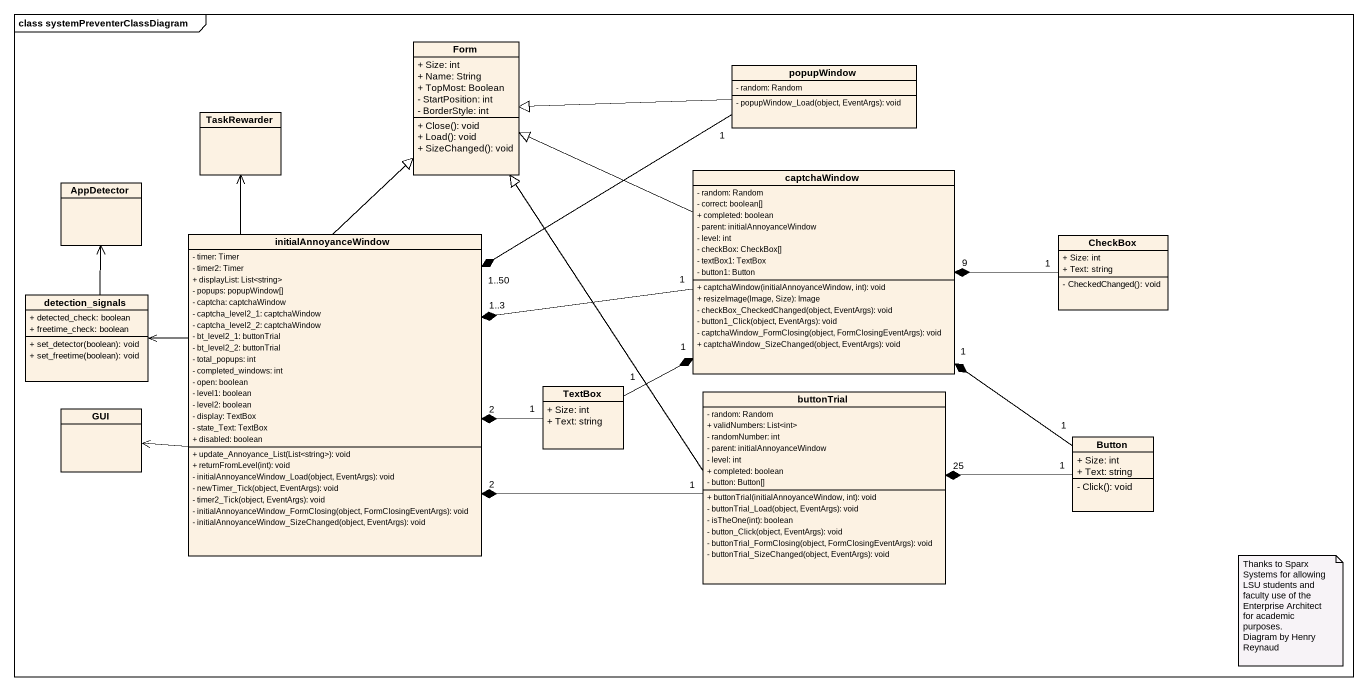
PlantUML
@startuml
mainframe class systemPreventerClassDiagram
hide circle
hide empty members
skinparam classAttributeIconSize 0
class Form {
  + Size: int
  + Name: String
  + TopMost: Boolean
  - StartPosition: int
  - BorderStyle: int
  + Close(): void
  + Load(): void
  + SizeChanged(): void
}
class popupWindow {
  - random: Random
  - popupWindow_Load(object, EventArgs): void
}
class TaskRewarder
class AppDetector
class captchaWindow {
  - random: Random
  - correct: boolean[]
  + completed: boolean
  - parent: initialAnnoyanceWindow
  - level: int
  - checkBox: CheckBox[]
  - textBox1: TextBox
  - button1: Button
  + captchaWindow(initialAnnoyanceWindow, int): void
  + resizeImage(Image, Size): Image
  - checkBox_CheckedChanged(object, EventArgs): void
  - button1_Click(object, EventArgs): void
  - captchaWindow_FormClosing(object, FormClosingEventArgs): void
  + captchaWindow_SizeChanged(object, EventArgs): void
}
class initialAnnoyanceWindow {
  - timer: Timer
  - timer2: Timer
  + displayList: List<string>
  - popups: popupWindow[]
  - captcha: captchaWindow
  - captcha_level2_1: captchaWindow
  - captcha_level2_2: captchaWindow
  - bt_level2_1: buttonTrial
  - bt_level2_2: buttonTrial
  - total_popups: int
  - completed_windows: int
  - open: boolean
  - level1: boolean
  - level2: boolean
  - display: TextBox
  - state_Text: TextBox
  + disabled: boolean
  + update_Annoyance_List(List<string>): void
  + returnFromLevel(int): void
  - initialAnnoyanceWindow_Load(object, EventArgs): void
  - newTimer_Tick(object, EventArgs): void
  - timer2_Tick(object, EventArgs): void
  - initialAnnoyanceWindow_FormClosing(object, FormClosingEventArgs): void
  - initialAnnoyanceWindow_SizeChanged(object, EventArgs): void
}
class CheckBox {
  + Size: int
  + Text: string
  - CheckedChanged(): void
}
class detection_signals {
  + detected_check: boolean
  + freetime_check: boolean
  + set_detector(boolean): void
  + set_freetime(boolean): void
}
class TextBox {
  + Size: int
  + Text: string
}
class buttonTrial {
  - random: Random
  + validNumbers: List<int>
  - randomNumber: int
  - parent: initialAnnoyanceWindow
  - level: int
  + completed: boolean
  - button: Button[]
  + buttonTrial(initialAnnoyanceWindow, int): void
  - buttonTrial_Load(object, EventArgs): void
  - isTheOne(int): boolean
  - button_Click(object, EventArgs): void
  - buttonTrial_FormClosing(object, FormClosingEventArgs): void
  - buttonTrial_SizeChanged(object, EventArgs): void
}
class GUI
class Button {
  + Size: int
  + Text: string
  - Click(): void
}
popupWindow -left-|> Form
popupWindow "1" --* "1..50" initialAnnoyanceWindow
captchaWindow -left-|> Form
captchaWindow "1" -left-* "1..3" initialAnnoyanceWindow
initialAnnoyanceWindow -up-|> Form
initialAnnoyanceWindow -up-> TaskRewarder
initialAnnoyanceWindow -left-> detection_signals
initialAnnoyanceWindow -left-> GUI
CheckBox "1" -left-* "9" captchaWindow
detection_signals -up-> AppDetector
TextBox "1" -up-* "1" captchaWindow
TextBox "1" -left-* "2" initialAnnoyanceWindow
buttonTrial -up-|> Form
buttonTrial "1" -left-* "2" initialAnnoyanceWindow
Button "1" -up-* "1" captchaWindow
Button "1" -left-* "25" buttonTrial
note as N1
  Thanks to Sparx Systems for allowing LSU students and faculty use of the Enterprise Architect for academic purposes.
  Diagram by Henry Reynaud
end note
@enduml
